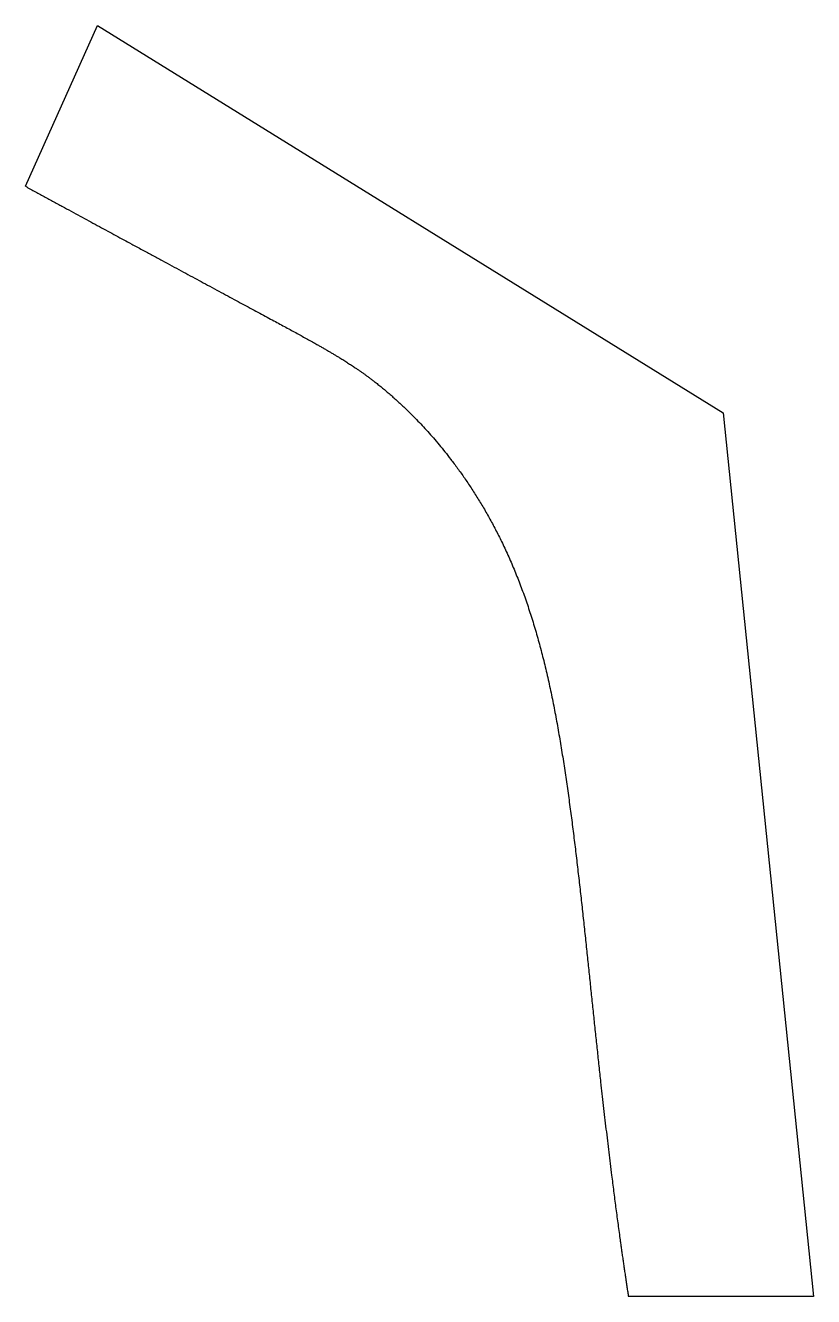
# Model space of a CAD drawing. Header units: millimetres. Extents: x 9.6 to 28.1, y -6.8 to 23.1.
import ezdxf

# ---------------------------------------------------------------- set-up
doc = ezdxf.new("R2010")
doc.units = ezdxf.units.MM
doc.layers.get('0').update_dxf_attribs({"linetype": 'CONTINUOUS'})

msp = doc.modelspace()

# ---------------------------------------------------------------- linework, layer by layer
for p, q in [((9.591, 19.331), (11.282, 23.117)), ((11.282, 23.117), (26, 14)), ((26, 14), (28.121, -6.797)), ((28.121, -6.797), (23.768, -6.797))]:
    msp.add_line(p, q)
msp.add_open_spline([(9.591, 19.331), (10.191, 19.003), (11.331, 18.382), (12.862, 17.55), (14.542, 16.645), (16.056, 15.834), (17.094, 15.253), (17.833, 14.744), (18.753, 13.948), (19.89, 12.645), (21.005, 10.787), (21.81, 8.431), (22.279, 5.782), (22.615, 3.06), (22.885, 0.382), (23.154, -2.176), (23.385, -4.104), (23.571, -5.478), (23.701, -6.363), (23.768, -6.797)], degree=5)

doc.saveas('drawing.dxf')
